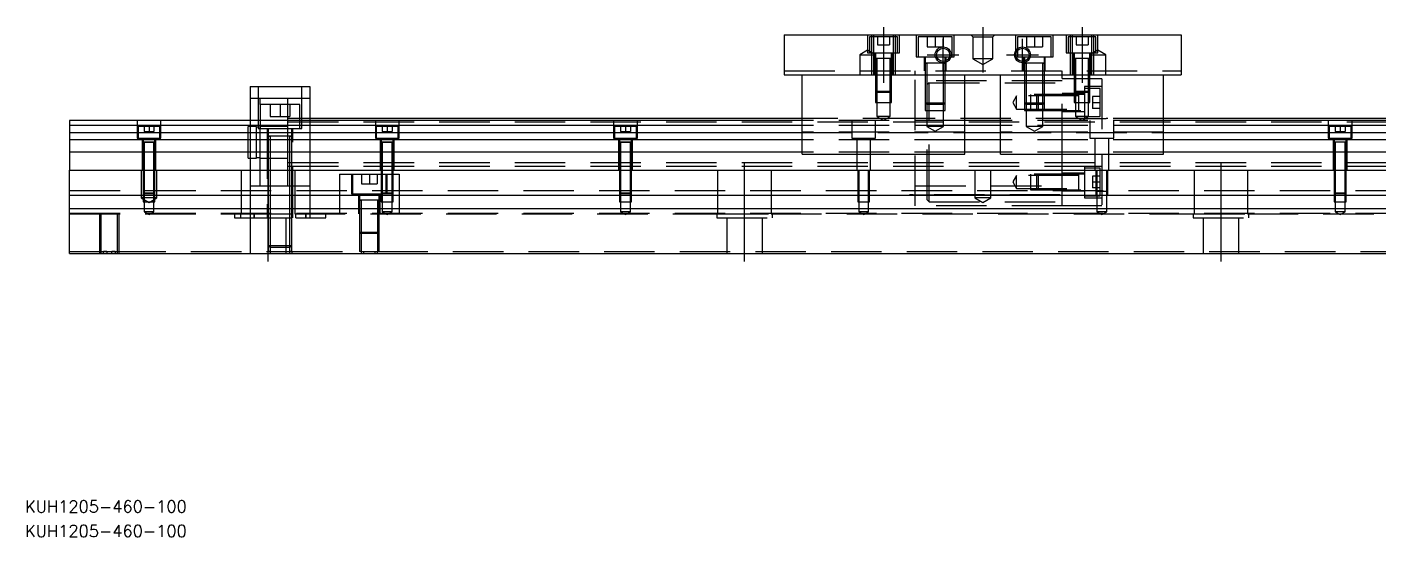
# Model space of a CAD drawing. Extents: x -11 to 667, y -289 to 77.
# Drawn here: x -10.7 to 329.8, y -288.9 to -160.6 of the extents above; entities that cross this region are included whole.
import ezdxf

# ---------------------------------------------------------------- set-up
doc = ezdxf.new("R2010")
doc.units = 0
doc.linetypes.add('CENTER', pattern=[50.8, 31.75, -6.35, 6.35, -6.35])
doc.linetypes.add('DASHED', pattern=[19.05, 12.7, -6.35])
doc.layers.get('0').update_dxf_attribs({"linetype": 'CONTINUOUS'})
doc.layers.add('CENTER', color=1, linetype='CENTER')
doc.styles.get("Standard").update_dxf_attribs({"font": 'txt.shx', "height": 3, "bigfont": 'bigfont.shx'})

# ---------------------------------------------------------------- blocks, each defined once
blk = doc.blocks.new('*U2')
at = {"color": 7, "linetype": 'CONTINUOUS'}
blk.add_text('KUH1205-460-100', height=3, dxfattribs=at).set_placement((-11.24, -288.94))
blk = doc.blocks.new('*U3')
at = {"color": 7, "linetype": 'CONTINUOUS'}
blk.add_text('KUH1205-460-100', height=3, dxfattribs=at).set_placement((-11.24, -282.78))

msp = doc.modelspace()

# ---------------------------------------------------------------- linework, layer by layer
at = {"color": 7, "linetype": 'CONTINUOUS'}
for p, q in [((180, -162.58), (280, -162.58)), ((180, -162.58), (180, -172.58)), ((280, -162.58), (280, -172.58)), ((180, -172.58), (280, -172.58)), ((184.5, -192.58), (184.5, -172.58)), ((225.5, -192.58), (225.5, -172.58)), ((234.5, -192.58), (234.5, -172.58)), ((275.5, -192.58), (275.5, -172.58)), ((45.5, -175.58), (45.5, -184.08)), ((45.5, -175.58), (60.5, -175.58)), ((60.5, -175.58), (60.5, -184.08)), ((184.5, -183.58), (60.5, -183.58)), ((410, -183.58), (275.5, -183.58)), ((0, -184.08), (0, -185.332272)), ((184.5, -184.08), (0, -184.08)), ((184.5, -185.332272), (0, -185.332272)), ((0, -185.332272), (0, -187.10668)), ((0, -187.10668), (184.5, -187.10668)), ((0, -187.10668), (0, -189.003076)), ((234.5, -184.08), (225.5, -184.08)), ((234.5, -185.332272), (225.5, -185.332272)), ((225.5, -187.10668), (234.5, -187.10668)), ((460, -184.08), (275.5, -184.08)), ((460, -185.332272), (275.5, -185.332272)), ((275.5, -187.10668), (460, -187.10668)), ((184.5, -189.003076), (0, -189.003076)), ((0, -189.003076), (0, -192.057372)), ((234.5, -189.003076), (225.5, -189.003076)), ((460, -189.003076), (275.5, -189.003076)), ((184.5, -192.057372), (0, -192.057372)), ((0, -192.057372), (0, -196.58)), ((184.5, -192.58), (225.5, -192.58)), ((234.5, -192.057372), (225.5, -192.057372)), ((234.5, -192.58), (275.5, -192.58)), ((460, -192.057372), (275.5, -192.057372)), ((0, -196.58), (460, -196.58)), ((0, -202.88), (0, -196.58)), ((0, -202.88), (460, -202.88)), ((0, -206.28), (0, -202.88)), ((0, -217.58), (0, -206.28)), ((0, -206.28), (460, -206.28)), ((0, -217.58), (460, -217.58))]:
    msp.add_line(p, q, dxfattribs=at)
at = {"color": 3, "linetype": 'DASHED'}
for p, q in [((201, -162.58), (201, -167.08)), ((208.5, -163.08), (201.5, -163.08)), ((201.5, -163.08), (201.5, -167.08)), ((202.000006, -162.58), (202.000006, -163.08)), ((202.000006, -163.08), (202.000006, -167.08)), ((202.5, -162.58), (202.5, -172.58)), ((203.5, -163.08), (203.5, -165.08)), ((205, -163.08), (205, -165.08)), ((206.5, -163.08), (206.5, -165.08)), ((207.5, -172.58), (207.5, -162.58)), ((207.999994, -163.08), (207.999994, -162.58)), ((207.999994, -167.08), (207.999994, -163.08)), ((208.5, -167.08), (208.5, -163.08)), ((209, -167.08), (209, -162.58)), ((213.25, -162.58), (213.25, -168.08)), ((222.25, -163.08), (213.75, -163.08)), ((213.75, -163.08), (213.75, -168.08)), ((216, -163.08), (216, -165.58)), ((218, -163.08), (218, -165.58)), ((220, -163.08), (220, -165.58)), ((222.25, -168.08), (222.25, -163.08)), ((222.75, -168.08), (222.75, -162.58)), ((227.5, -163.08), (227, -162.58)), ((227.5, -163.08), (227.5, -168.58)), ((227.5, -163.08), (232.5, -163.08)), ((232.5, -163.08), (233, -162.58)), ((232.5, -168.58), (232.5, -163.08)), ((238.25, -162.58), (238.25, -168.08)), ((247.25, -163.08), (238.75, -163.08)), ((238.75, -163.08), (238.75, -166.01875)), ((241, -163.08), (241, -165.58)), ((243, -163.08), (243, -165.58)), ((245, -163.08), (245, -165.58)), ((247.25, -168.08), (247.25, -163.08)), ((247.75, -168.08), (247.75, -162.58)), ((251, -162.58), (251, -167.08)), ((258.5, -163.08), (251.5, -163.08)), ((251.5, -163.08), (251.5, -167.08)), ((252.000006, -162.58), (252.000006, -163.08)), ((252.000006, -163.08), (252.000006, -167.08)), ((252.5, -162.58), (252.5, -172.58)), ((253.5, -163.08), (253.5, -165.08)), ((255, -163.08), (255, -165.08)), ((256.5, -163.08), (256.5, -165.08)), ((257.5, -172.58), (257.5, -162.58)), ((257.999994, -163.08), (257.999994, -162.58)), ((257.999994, -167.08), (257.999994, -163.08)), ((258.5, -167.08), (258.5, -163.08)), ((259, -167.08), (259, -162.58)), ((201, -166.4253), (199, -167.58)), ((203, -167.58), (201, -166.4253)), ((203.5, -165.08), (205, -165.08)), ((205, -165.08), (206.5, -165.08)), ((216, -165.58), (218, -165.58)), ((218, -165.58), (220, -165.58)), ((238.75, -166.01875), (238.75, -166.502968)), ((238.75, -166.502968), (238.75, -168.08)), ((241, -165.58), (243, -165.58)), ((243, -165.58), (245, -165.58)), ((253.5, -165.08), (255, -165.08)), ((255, -165.08), (256.5, -165.08)), ((259, -166.4253), (257, -167.58)), ((261, -167.58), (259, -166.4253)), ((199, -167.58), (203, -167.58)), ((199, -167.58), (199, -172.58)), ((201, -167.08), (209, -167.08)), ((202.000006, -167.08), (202.000006, -172.58)), ((202.75, -167.08), (202.75, -172.58)), ((207.000006, -168.48), (202.999994, -168.48)), ((207.000006, -168.48), (202.999994, -168.48)), ((203, -167.08), (203, -168.48)), ((203, -168.475), (203, -168.48)), ((203, -168.48), (203.216462, -168.48)), ((203.216708, -168.48), (203, -168.48)), ((203, -168.48), (203, -168.485)), ((203, -168.48), (203, -172.58)), ((206.783332, -168.48), (203.216708, -168.48)), ((203.35, -168.48), (203.35, -172.58)), ((206.65, -172.58), (206.65, -168.48)), ((207, -168.48), (206.783332, -168.48)), ((206.783538, -168.48), (207, -168.48)), ((207, -168.48), (207, -167.08)), ((207, -168.48), (207, -168.475)), ((207, -168.485), (207, -168.48)), ((207, -172.58), (207, -168.48)), ((207.25, -172.58), (207.25, -167.08)), ((207.999994, -172.58), (207.999994, -167.08)), ((213.25, -168.08), (222.75, -168.08)), ((215.25, -168.08), (215.25, -171.58)), ((220.500006, -169.68), (215.499994, -169.68)), ((220.500006, -169.68), (215.499994, -169.68)), ((220.500006, -169.68), (215.499994, -169.68)), ((215.5, -168.08), (215.5, -169.68)), ((215.5, -169.675), (215.5, -169.68)), ((215.5, -169.68), (215.757448, -169.68)), ((215.757468, -169.68), (215.5, -169.68)), ((215.5, -169.68), (215.5, -169.685)), ((215.5, -169.68), (215.5, -171.58)), ((220.013852, -169.68), (215.757468, -169.68)), ((215.9, -169.68), (215.9, -171.58)), ((220.242552, -169.68), (220.013852, -169.68)), ((220.1, -171.58), (220.1, -169.68)), ((220.5, -169.68), (220.242552, -169.68)), ((220.242602, -169.68), (220.5, -169.68)), ((220.5, -169.152418), (220.5, -168.08)), ((220.5, -169.516492), (220.5, -169.152418)), ((220.5, -169.68), (220.5, -169.516492)), ((220.5, -169.68), (220.5, -169.675)), ((220.5, -169.685), (220.5, -169.68)), ((220.5, -171.58), (220.5, -169.68)), ((220.75, -171.58), (220.75, -168.08)), ((227.5, -168.58), (230, -170.023376)), ((232.5, -168.58), (227.5, -168.58)), ((230, -170.023376), (232.5, -168.58)), ((238.25, -168.08), (247.75, -168.08)), ((240.25, -168.08), (240.25, -171.58)), ((245.500006, -169.68), (240.499994, -169.68)), ((245.500006, -169.68), (240.499994, -169.68)), ((240.5, -168.08), (240.5, -169.152418)), ((240.5, -169.152418), (240.5, -169.516492)), ((240.5, -169.516492), (240.5, -169.68)), ((240.5, -169.675), (240.5, -169.68)), ((240.5, -169.68), (240.757448, -169.68)), ((240.757468, -169.68), (240.5, -169.68)), ((240.5, -169.68), (240.5, -169.685)), ((240.5, -169.68), (240.5, -171.58)), ((245.242552, -169.68), (240.757468, -169.68)), ((240.9, -169.68), (240.9, -171.58)), ((245.1, -171.58), (245.1, -169.68)), ((245.5, -169.68), (245.242552, -169.68)), ((245.242602, -169.68), (245.5, -169.68)), ((245.5, -169.68), (245.5, -168.08)), ((245.5, -169.68), (245.5, -169.675)), ((245.5, -169.685), (245.5, -169.68)), ((245.5, -171.58), (245.5, -169.68)), ((245.75, -171.58), (245.75, -168.08)), ((251, -167.08), (259, -167.08)), ((252.000006, -167.08), (252.000006, -172.58)), ((252.75, -167.08), (252.75, -172.58)), ((257.000006, -168.48), (252.999994, -168.48)), ((257.000006, -168.48), (252.999994, -168.48)), ((257.000006, -168.48), (252.999994, -168.48)), ((253, -167.08), (253, -168.48)), ((253, -168.475), (253, -168.48)), ((253, -168.48), (253.216462, -168.48)), ((253.216708, -168.48), (253, -168.48)), ((253, -168.48), (253, -168.485)), ((253, -168.48), (253, -172.58)), ((256.783332, -168.48), (253.216708, -168.48)), ((253.35, -168.48), (253.35, -172.58)), ((256.65, -172.58), (256.65, -168.48)), ((257, -168.48), (256.783332, -168.48)), ((256.783538, -168.48), (257, -168.48)), ((257, -168.48), (257, -167.08)), ((257, -167.58), (261, -167.58)), ((257, -168.48), (257, -168.475)), ((257, -168.485), (257, -168.48)), ((257, -172.58), (257, -168.48)), ((257.25, -172.58), (257.25, -167.08)), ((257.999994, -172.58), (257.999994, -167.08)), ((261, -172.58), (261, -167.58)), ((180, -171.58), (280, -171.58)), ((203, -172.58), (203, -176.73)), ((203.000006, -172.58), (203.000002, -176.73)), ((203.35, -172.58), (203.35, -177.08)), ((206.65, -177.08), (206.65, -172.58)), ((206.999998, -176.73), (206.999994, -172.58)), ((207, -176.73), (207, -172.58)), ((213, -172.58), (213, -171.58)), ((213, -205.58), (213, -172.58)), ((215.5, -171.58), (215.5, -172.58)), ((215.5, -172.58), (215.5, -179.68)), ((215.500006, -172.58), (215.500002, -179.68)), ((215.500006, -171.58), (215.500006, -172.58)), ((215.9, -171.58), (215.9, -172.58)), ((215.9, -172.58), (215.9, -180.08)), ((220.1, -172.58), (220.1, -171.58)), ((220.1, -180.08), (220.1, -172.58)), ((220.499994, -172.58), (220.499994, -171.58)), ((220.499998, -179.68), (220.499994, -172.58)), ((220.5, -172.58), (220.5, -171.58)), ((220.5, -179.68), (220.5, -172.58)), ((240.5, -171.58), (240.5, -172.58)), ((240.5, -172.58), (240.5, -179.68)), ((240.500006, -172.58), (240.500002, -179.68)), ((240.500006, -171.58), (240.500006, -172.58)), ((240.9, -171.58), (240.9, -172.58)), ((240.9, -172.58), (240.9, -180.08)), ((245.1, -172.58), (245.1, -171.58)), ((245.1, -180.08), (245.1, -172.58)), ((245.499994, -172.58), (245.499994, -171.58)), ((245.499998, -179.68), (245.499994, -172.58)), ((245.5, -172.58), (245.5, -171.58)), ((245.5, -179.68), (245.5, -172.58)), ((250, -172.58), (250, -171.58)), ((250, -192.58), (250, -172.58)), ((260, -173.58), (250, -173.58)), ((253, -172.58), (253, -176.73)), ((253.000006, -172.58), (253.000002, -176.73)), ((253.35, -172.58), (253.35, -177.08)), ((256.65, -177.08), (256.65, -172.58)), ((256.999998, -176.73), (256.999994, -172.58)), ((257, -176.73), (257, -172.58)), ((260, -173.58), (260, -205.58)), ((47.5, -175.58), (47.5, -186.08)), ((58.5, -186.08), (58.5, -175.58)), ((203, -176.73), (207, -176.73)), ((203, -176.73), (203.35, -177.08)), ((203.000002, -176.73), (203.000006, -179.58)), ((206.65, -177.08), (207, -176.73)), ((206.999994, -179.58), (206.999998, -176.73)), ((250, -174.08), (213, -174.08)), ((216.5, -174.58), (216, -175.08)), ((216, -204.08), (216, -175.08)), ((216.5, -202.88), (216.5, -174.58)), ((216.5, -174.58), (250, -174.58)), ((253, -176.73), (257, -176.73)), ((253, -176.73), (253.35, -177.08)), ((253.000002, -176.73), (253.000006, -179.58)), ((255.6, -175.58), (255.6, -183.58)), ((260, -175.58), (255.6, -175.58)), ((255.6, -176.08), (255.6, -177.08)), ((256.65, -176.08), (255.6, -176.08)), ((257, -176.08), (256.65, -176.08)), ((256.65, -177.08), (257, -176.73)), ((256.999994, -179.58), (256.999998, -176.73)), ((259.6, -176.08), (257, -176.08)), ((259.6, -183.08), (259.6, -176.08)), ((48, -178.58), (45.5, -178.58)), ((48, -180.08), (48, -178.58)), ((55, -178.58), (48, -178.58)), ((58, -180.08), (48, -180.08)), ((48, -180.08), (48, -184.08)), ((50.5, -180.08), (50.5, -183.08)), ((53, -180.08), (53, -183.08)), ((55, -180.08), (55, -178.58)), ((60.5, -178.58), (55, -178.58)), ((55, -184.08), (55, -180.08)), ((55.5, -180.08), (55.5, -183.08)), ((58, -184.08), (58, -180.08)), ((203.000006, -179.58), (206.999994, -179.58)), ((206.65, -177.08), (203.35, -177.08)), ((203.35, -177.08), (203.35, -179.58)), ((203.35, -179.58), (203.35, -183.08)), ((206.65, -179.58), (206.65, -177.08)), ((206.65, -183.08), (206.65, -179.58)), ((215.5, -179.68), (220.5, -179.68)), ((215.5, -179.68), (215.9, -180.08)), ((215.500002, -179.68), (215.500006, -181.58)), ((220.1, -180.08), (215.9, -180.08)), ((215.9, -180.08), (215.9, -181.58)), ((220.1, -180.08), (220.5, -179.68)), ((220.1, -181.58), (220.1, -180.08)), ((220.499994, -181.58), (220.499998, -179.68)), ((238.5, -177.93), (237.547372, -179.58)), ((237.547372, -179.58), (238.5, -181.23)), ((238.5, -181.23), (238.5, -177.93)), ((254.2, -177.93), (238.5, -177.93)), ((240.5, -179.68), (245.5, -179.68)), ((240.5, -179.68), (240.9, -180.08)), ((240.500002, -179.68), (240.500006, -181.58)), ((245.1, -180.08), (240.9, -180.08)), ((240.9, -180.08), (240.9, -181.58)), ((242, -177.58), (242, -181.579994)), ((255.6, -177.58), (242, -177.58)), ((243.95, -177.58), (243.6, -177.93)), ((243.6, -181.23), (243.6, -177.93)), ((243.95, -177.58), (243.95, -181.58)), ((245.1, -180.08), (245.5, -179.68)), ((245.1, -181.58), (245.1, -180.08)), ((245.499994, -181.58), (245.499998, -179.68)), ((255.6, -177.33), (250, -177.33)), ((253.000006, -179.58), (256.999994, -179.58)), ((256.65, -177.08), (253.35, -177.08)), ((253.35, -177.08), (253.35, -179.58)), ((253.35, -179.58), (253.35, -183.08)), ((254.2, -177.58), (254.195, -177.58)), ((254.2, -181.580006), (254.2, -177.579994)), ((254.2, -179.58), (254.2, -177.579994)), ((254.2, -181.580006), (254.2, -177.579994)), ((254.2, -177.796708), (254.2, -177.58)), ((254.205, -177.58), (254.2, -177.58)), ((254.2, -177.929736), (254.2, -177.796708)), ((254.2, -179.439948), (254.2, -177.929736)), ((254.2, -181.363332), (254.2, -179.72004)), ((256.65, -179.58), (256.65, -177.08)), ((256.65, -183.08), (256.65, -179.58)), ((257.6, -178.08), (257.6, -181.08)), ((259.6, -178.08), (257.6, -178.08)), ((257.6, -179.58), (259.6, -179.58)), ((50.5, -183.08), (53, -183.08)), ((53, -183.08), (55.5, -183.08)), ((58, -183.58), (55, -183.58)), ((60.5, -183.58), (58, -183.58)), ((212.5, -183.58), (184.5, -183.58)), ((206.65, -183.08), (203.35, -183.08)), ((203.35, -183.08), (205, -184.032628)), ((205, -184.032628), (206.65, -183.08)), ((256.1, -183.58), (212.5, -183.58)), ((215.500006, -181.58), (220.499994, -181.58)), ((215.9, -181.58), (215.9, -185.58)), ((220.1, -185.58), (220.1, -181.58)), ((238.5, -181.23), (254.2, -181.23)), ((240.500006, -181.58), (245.499994, -181.58)), ((240.9, -181.58), (240.9, -185.58)), ((242, -181.579994), (255.6, -181.579994)), ((243.6, -181.23), (243.95, -181.58)), ((245.1, -185.58), (245.1, -181.58)), ((250, -181.83), (255.6, -181.83)), ((256.65, -183.08), (253.35, -183.08)), ((253.35, -183.08), (255, -184.032628)), ((255, -184.032628), (256.65, -183.08)), ((255.6, -183.08), (259.6, -183.08)), ((255.6, -183.58), (260, -183.58)), ((256.1, -183.58), (261.1, -183.58)), ((259.6, -181.08), (257.6, -181.08)), ((261.5, -183.58), (261.1, -183.58)), ((275.5, -183.58), (261.5, -183.58)), ((17, -184.08), (17, -188.58)), ((22.75, -185.58), (17.25, -185.58)), ((17.25, -185.58), (17.25, -188.58)), ((18.75, -185.58), (18.75, -186.88)), ((18.75, -186.88), (20, -186.88)), ((20, -185.58), (20, -186.88)), ((20, -186.88), (21.25, -186.88)), ((21.25, -185.58), (21.25, -186.88)), ((22.75, -188.58), (22.75, -185.58)), ((23, -188.58), (23, -184.08)), ((45, -193.58), (45, -185.58)), ((45.5, -185.58), (45, -185.58)), ((45.5, -184.08), (45.5, -196.58)), ((47.1, -185.58), (45.5, -185.58)), ((47.1, -193.58), (47.1, -185.58)), ((48, -185.78), (47.1, -185.78)), ((47.5, -186.08), (58.5, -186.08)), ((48, -184.08), (48, -186.08)), ((55, -185.58), (48, -185.58)), ((48, -189.58), (48, -186.08)), ((49.75, -186.08), (49.75, -208.58)), ((50, -186.08), (50, -188.08)), ((55, -186.08), (55, -184.08)), ((55, -184.455), (410, -184.455)), ((55, -188.079526), (55, -186.08)), ((56, -188.08), (56, -186.08)), ((56.25, -208.58), (56.25, -186.08)), ((58, -186.08), (58, -184.08)), ((60.5, -184.08), (60.5, -196.58)), ((77, -184.08), (77, -188.58)), ((82.75, -185.58), (77.25, -185.58)), ((77.25, -185.58), (77.25, -188.58)), ((78.75, -185.58), (78.75, -186.88)), ((78.75, -186.88), (80, -186.88)), ((80, -185.58), (80, -186.88)), ((80, -186.88), (81.25, -186.88)), ((81.25, -185.58), (81.25, -186.88)), ((82.75, -188.58), (82.75, -185.58)), ((83, -188.58), (83, -184.08)), ((137, -184.08), (137, -188.58)), ((142.75, -185.58), (137.25, -185.58)), ((137.25, -185.58), (137.25, -188.58)), ((138.75, -185.58), (138.75, -186.88)), ((138.75, -186.88), (140, -186.88)), ((140, -185.58), (140, -186.88)), ((140, -186.88), (141.25, -186.88)), ((141.25, -185.58), (141.25, -186.88)), ((142.75, -188.58), (142.75, -185.58)), ((143, -188.58), (143, -184.08)), ((225.5, -184.08), (184.5, -184.08)), ((225.5, -185.332272), (184.5, -185.332272)), ((225.5, -185.377056), (184.5, -185.377056)), ((225.5, -187.08), (184.5, -187.08)), ((184.5, -187.10668), (225.5, -187.10668)), ((197, -184.08), (197, -188.58)), ((203, -188.58), (203, -184.08)), ((220.1, -185.58), (215.9, -185.58)), ((215.9, -185.58), (218, -186.792436)), ((218, -186.792436), (220.1, -185.58)), ((275.5, -184.08), (234.5, -184.08)), ((275.5, -185.332272), (234.5, -185.332272)), ((275.5, -185.377056), (234.5, -185.377056)), ((275.5, -187.08), (234.5, -187.08)), ((234.5, -187.10668), (275.5, -187.10668)), ((245.1, -185.58), (240.9, -185.58)), ((240.9, -185.58), (243, -186.792436)), ((243, -186.792436), (245.1, -185.58)), ((257, -184.08), (257, -188.58)), ((263, -188.58), (263, -184.08)), ((317, -184.08), (317, -188.58)), ((322.75, -185.58), (317.25, -185.58)), ((317.25, -185.58), (317.25, -188.58)), ((318.75, -185.58), (318.75, -186.88)), ((318.75, -186.88), (320, -186.88)), ((320, -185.58), (320, -186.88)), ((320, -186.88), (321.25, -186.88)), ((321.25, -185.58), (321.25, -186.88)), ((322.75, -188.58), (322.75, -185.58)), ((323, -188.58), (323, -184.08)), ((17, -188.58), (23, -188.58)), ((18.25, -188.58), (18.25, -196.58)), ((21.500006, -189.58), (18.499994, -189.58)), ((19.998804, -189.58), (18.499994, -189.58)), ((18.5, -188.58), (18.5, -189.58)), ((18.5, -189.575), (18.5, -189.58)), ((18.5, -189.58), (18.62467, -189.58)), ((18.624678, -189.58), (18.5, -189.58)), ((18.5, -189.58), (18.5, -189.585)), ((18.5, -189.58), (18.5, -196.58)), ((18.62467, -189.58), (21.375392, -189.58)), ((19.998804, -189.58), (18.624678, -189.58)), ((18.75, -189.58), (18.75, -196.58)), ((21.500006, -189.58), (19.998804, -189.58)), ((21.37533, -189.58), (19.998804, -189.58)), ((21.25, -196.58), (21.25, -189.58)), ((21.5, -189.58), (21.37533, -189.58)), ((21.375392, -189.58), (21.5, -189.58)), ((21.5, -189.58), (21.5, -188.58)), ((21.5, -189.58), (21.5, -189.575)), ((21.5, -189.585), (21.5, -189.58)), ((21.5, -196.58), (21.5, -189.58)), ((21.75, -196.58), (21.75, -188.58)), ((48, -196.58), (48, -189.58)), ((56.000006, -188.08), (49.999994, -188.08)), ((56.000006, -188.08), (49.999994, -188.08)), ((50, -188.075), (50, -188.08)), ((50, -188.08), (50.34965, -188.08)), ((50.349602, -188.08), (50, -188.08)), ((50, -188.08), (50, -188.085)), ((50, -188.08), (50, -196.58)), ((55.65035, -188.08), (50.349602, -188.08)), ((50.5, -188.08), (50.5, -196.58)), ((55, -189.58), (55, -188.079526)), ((55, -196.58), (55, -189.58)), ((55.5, -196.58), (55.5, -188.08)), ((55.650204, -188.08), (56, -188.08)), ((56, -188.08), (55.65035, -188.08)), ((56, -188.08), (56, -188.075)), ((56, -188.085), (56, -188.08)), ((56, -196.58), (56, -188.08)), ((77, -188.58), (83, -188.58)), ((78.25, -188.58), (78.25, -196.58)), ((81.500006, -189.58), (78.499994, -189.58)), ((79.998804, -189.58), (78.499994, -189.58)), ((78.5, -188.58), (78.5, -189.58)), ((78.5, -189.575), (78.5, -189.58)), ((78.5, -189.58), (78.62467, -189.58)), ((78.624678, -189.58), (78.5, -189.58)), ((78.5, -189.58), (78.5, -189.585)), ((78.5, -189.58), (78.5, -196.58)), ((78.62467, -189.58), (81.375392, -189.58)), ((79.998804, -189.58), (78.624678, -189.58)), ((78.75, -189.58), (78.75, -196.58)), ((81.500006, -189.58), (79.998804, -189.58)), ((81.37533, -189.58), (79.998804, -189.58)), ((81.25, -196.58), (81.25, -189.58)), ((81.5, -189.58), (81.37533, -189.58)), ((81.375392, -189.58), (81.5, -189.58)), ((81.5, -189.58), (81.5, -188.58)), ((81.5, -189.58), (81.5, -189.575)), ((81.5, -189.585), (81.5, -189.58)), ((81.5, -196.58), (81.5, -189.58)), ((81.75, -196.58), (81.75, -188.58)), ((137, -188.58), (143, -188.58)), ((138.25, -188.58), (138.25, -196.58)), ((141.500006, -189.58), (138.499994, -189.58)), ((139.998804, -189.58), (138.499994, -189.58)), ((141.500006, -189.58), (138.499994, -189.58)), ((138.5, -188.58), (138.5, -189.58)), ((138.5, -189.575), (138.5, -189.58)), ((138.5, -189.58), (138.62467, -189.58)), ((138.624678, -189.58), (138.5, -189.58)), ((138.5, -189.58), (138.5, -196.58)), ((138.5, -189.58), (138.5, -189.585)), ((138.62467, -189.58), (141.375392, -189.58)), ((139.998804, -189.58), (138.624678, -189.58)), ((138.75, -189.58), (138.75, -196.58)), ((141.500006, -189.58), (139.998804, -189.58)), ((141.37533, -189.58), (139.998804, -189.58)), ((141.25, -196.58), (141.25, -189.58)), ((141.5, -189.58), (141.37533, -189.58)), ((141.375392, -189.58), (141.5, -189.58)), ((141.5, -189.58), (141.5, -188.58)), ((141.5, -189.58), (141.5, -189.575)), ((141.5, -196.58), (141.5, -189.58)), ((141.5, -189.585), (141.5, -189.58)), ((141.75, -196.58), (141.75, -188.58)), ((225.5, -189.003076), (184.5, -189.003076)), ((197, -188.58), (203, -188.58)), ((198.25, -188.58), (198.25, -196.58)), ((201.75, -196.58), (201.75, -188.58)), ((275.5, -189.003076), (234.5, -189.003076)), ((257, -188.58), (263, -188.58)), ((258.25, -188.58), (258.25, -196.58)), ((261.75, -196.58), (261.75, -188.58)), ((317, -188.58), (323, -188.58)), ((318.25, -188.58), (318.25, -196.58)), ((319.998804, -189.58), (318.499994, -189.58)), ((318.5, -188.58), (318.5, -189.58)), ((318.5, -189.575), (318.5, -189.58)), ((318.624678, -189.58), (318.5, -189.58)), ((318.5, -189.58), (318.5, -196.58)), ((318.5, -189.58), (318.5, -189.585)), ((319.998804, -189.58), (318.624678, -189.58)), ((318.75, -189.58), (318.75, -196.58)), ((321.500006, -189.58), (319.998804, -189.58)), ((321.37533, -189.58), (319.998804, -189.58)), ((321.25, -196.58), (321.25, -189.58)), ((321.5, -189.58), (321.37533, -189.58)), ((321.5, -189.58), (321.5, -188.58)), ((321.5, -189.58), (321.5, -189.575)), ((321.5, -196.58), (321.5, -189.58)), ((321.5, -189.585), (321.5, -189.58)), ((321.75, -196.58), (321.75, -188.58)), ((45, -193.58), (45.5, -193.58)), ((45.5, -193.58), (47.1, -193.58)), ((47.1, -193.38), (48, -193.38)), ((48, -193.58), (50, -193.58)), ((50, -193.58), (50.5, -193.58)), ((50.5, -193.58), (55, -193.58)), ((225.5, -192.057372), (184.5, -192.057372)), ((225.5, -192.08), (184.5, -192.08)), ((275.5, -192.057372), (234.5, -192.057372)), ((275.5, -192.08), (234.5, -192.08)), ((250, -196.58), (250, -192.58)), ((18, -196.58), (18, -203.58)), ((18.5, -196.58), (18.5, -202.33)), ((18.500006, -196.58), (18.500002, -202.33)), ((18.75, -196.58), (18.75, -202.58)), ((21.25, -202.58), (21.25, -196.58)), ((21.499998, -202.33), (21.499994, -196.58)), ((21.5, -202.33), (21.5, -196.58)), ((22, -203.58), (22, -196.58)), ((43.291796, -207.58), (43.291796, -196.58)), ((45.5, -196.58), (45.5, -202.88)), ((48, -200.58), (48, -196.58)), ((50, -196.58), (50, -202.88)), ((50.5, -196.58), (50.5, -202.88)), ((55, -194.705), (410, -194.705)), ((55, -195.58), (410, -195.58)), ((55, -200.58), (55, -196.58)), ((55.5, -202.88), (55.5, -196.58)), ((56, -202.88), (56, -196.58)), ((56.708204, -196.58), (56.708204, -207.58)), ((60.5, -196.58), (60.5, -202.88)), ((78.5, -196.58), (78.5, -202.33)), ((78.500006, -196.58), (78.500002, -202.33)), ((78.75, -196.58), (78.75, -202.58)), ((81.25, -202.58), (81.25, -196.58)), ((81.499998, -202.33), (81.499994, -196.58)), ((81.5, -202.33), (81.5, -196.58)), ((138.5, -196.58), (138.5, -202.33)), ((138.500006, -196.58), (138.500002, -202.33)), ((138.75, -196.58), (138.75, -202.58)), ((141.25, -202.58), (141.25, -196.58)), ((141.499998, -202.33), (141.499994, -196.58)), ((141.5, -202.33), (141.5, -196.58)), ((163.291796, -207.58), (163.291796, -196.58)), ((176.708204, -196.58), (176.708204, -207.58)), ((198.500006, -196.58), (198.500006, -202.88)), ((198.75, -196.58), (198.75, -204.58)), ((201.25, -204.58), (201.25, -196.58)), ((201.499994, -202.88), (201.499994, -196.58)), ((228, -196.58), (228, -203.58)), ((232, -203.58), (232, -196.58)), ((250, -205.58), (250, -196.58)), ((255.6, -197.33), (250, -197.33)), ((255.6, -195.58), (255.6, -203.58)), ((255.6, -195.58), (260, -195.58)), ((259.6, -196.08), (255.6, -196.08)), ((258.500006, -196.58), (258.500006, -202.88)), ((258.75, -196.58), (258.75, -204.58)), ((259.6, -202.88), (259.6, -196.08)), ((261.25, -204.58), (261.25, -196.58)), ((261.499994, -202.88), (261.499994, -196.58)), ((283.291796, -207.58), (283.291796, -196.58)), ((296.708204, -196.58), (296.708204, -207.58)), ((318.5, -196.58), (318.5, -202.33)), ((318.500006, -196.58), (318.500002, -202.33)), ((318.75, -196.58), (318.75, -202.58)), ((321.25, -202.58), (321.25, -196.58)), ((321.499998, -202.33), (321.499994, -196.58)), ((321.5, -202.33), (321.5, -196.58)), ((45.5, -200.58), (48, -200.58)), ((48, -200.58), (50, -200.58)), ((50, -200.58), (50.5, -200.58)), ((50.5, -200.58), (55, -200.58)), ((55, -200.58), (60.5, -200.58)), ((68, -197.58), (68, -202.88)), ((68, -197.58), (78.5, -197.58)), ((71, -197.58), (71, -202.58)), ((71.25, -197.58), (71.25, -202.58)), ((73.5, -197.58), (73.5, -200.08)), ((73.5, -200.08), (75.5, -200.08)), ((75.5, -197.58), (75.5, -200.08)), ((75.5, -200.08), (77.5, -200.08)), ((77.5, -197.58), (77.5, -200.08)), ((78.5, -197.58), (78.75, -197.58)), ((78.75, -197.58), (81.25, -197.58)), ((79.75, -202.58), (79.75, -197.58)), ((80, -202.58), (80, -197.58)), ((81.25, -197.58), (81.5, -197.58)), ((81.5, -197.58), (83, -197.58)), ((83, -197.58), (83, -202.88)), ((213, -200.58), (250, -200.58)), ((238.5, -197.93), (237.547372, -199.58)), ((237.547372, -199.58), (238.5, -201.23)), ((238.5, -201.23), (238.5, -197.93)), ((254.2, -197.93), (238.5, -197.93)), ((242, -197.58), (242, -201.579994)), ((255.6, -197.58), (242, -197.58)), ((243.95, -197.58), (243.6, -197.93)), ((243.6, -201.23), (243.6, -197.93)), ((243.95, -197.58), (243.95, -201.58)), ((254.2, -197.58), (254.195, -197.58)), ((254.2, -201.580006), (254.2, -197.579994)), ((254.2, -199.58), (254.2, -197.579994)), ((254.2, -201.580006), (254.2, -197.579994)), ((254.2, -197.796708), (254.2, -197.58)), ((254.205, -197.58), (254.2, -197.58)), ((254.2, -197.929736), (254.2, -197.796708)), ((254.2, -199.439948), (254.2, -197.929736)), ((254.2, -201.363332), (254.2, -199.72004)), ((257.6, -198.08), (257.6, -201.08)), ((259.6, -198.08), (257.6, -198.08)), ((257.6, -199.58), (259.6, -199.58)), ((0, -201.73), (460, -201.73)), ((22, -203.58), (18, -203.58)), ((18, -203.58), (20, -204.7347)), ((18.5, -202.33), (21.5, -202.33)), ((18.5, -202.33), (18.75, -202.58)), ((18.500002, -202.33), (18.500006, -202.88)), ((18.500006, -202.88), (18.500006, -204.58)), ((21.25, -202.58), (18.75, -202.58)), ((18.75, -202.58), (18.75, -204.58)), ((20, -204.7347), (22, -203.58)), ((21.25, -202.58), (21.5, -202.33)), ((21.25, -204.58), (21.25, -202.58)), ((21.499994, -202.88), (21.499998, -202.33)), ((21.499994, -204.58), (21.499994, -202.88)), ((45.5, -202.88), (45.5, -206.28)), ((50, -202.88), (50, -206.28)), ((50.5, -202.88), (50.5, -206.28)), ((55.5, -206.28), (55.5, -202.88)), ((56, -206.28), (56, -202.88)), ((60.5, -202.88), (60.5, -206.28)), ((68, -202.88), (68, -206.28)), ((71, -202.58), (78.75, -202.58)), ((72.75, -202.58), (72.75, -207.58)), ((78.000006, -204.18), (72.999994, -204.18)), ((78.000006, -204.18), (72.999994, -204.18)), ((73, -202.58), (73, -202.88)), ((73, -202.88), (73, -204.18)), ((73, -204.175), (73, -204.18)), ((73, -204.18), (73.257448, -204.18)), ((73.257468, -204.18), (73, -204.18)), ((73, -204.18), (73, -206.28)), ((73, -204.18), (73, -204.185)), ((77.742552, -204.18), (73.257468, -204.18)), ((73.4, -204.18), (73.4, -206.28)), ((77.6, -206.28), (77.6, -204.18)), ((78, -204.18), (77.742552, -204.18)), ((77.742602, -204.18), (78, -204.18)), ((78, -202.88), (78, -202.58)), ((78, -204.18), (78, -202.88)), ((78, -204.18), (78, -204.175)), ((78, -206.28), (78, -204.18)), ((78, -204.185), (78, -204.18)), ((78.25, -207.58), (78.25, -202.58)), ((78.5, -202.33), (81.5, -202.33)), ((78.5, -202.33), (78.75, -202.58)), ((78.500002, -202.33), (78.500006, -202.88)), ((78.500006, -202.88), (78.500006, -204.58)), ((81.25, -202.58), (78.75, -202.58)), ((78.75, -202.58), (78.75, -204.58)), ((81.25, -202.58), (81.5, -202.33)), ((81.25, -204.58), (81.25, -202.58)), ((81.499994, -202.88), (81.499998, -202.33)), ((81.499994, -204.58), (81.499994, -202.88)), ((83, -202.88), (83, -206.28)), ((138.5, -202.33), (141.5, -202.33)), ((138.5, -202.33), (138.75, -202.58)), ((138.500002, -202.33), (138.500006, -202.88)), ((138.500006, -202.88), (138.500006, -204.58)), ((141.25, -202.58), (138.75, -202.58)), ((138.75, -202.58), (138.75, -204.58)), ((141.25, -202.58), (141.5, -202.33)), ((141.25, -204.58), (141.25, -202.58)), ((141.499994, -202.88), (141.499998, -202.33)), ((141.499994, -204.58), (141.499994, -202.88)), ((198.500006, -202.88), (198.500006, -204.58)), ((201.499994, -204.58), (201.499994, -202.88)), ((211.5, -202.855918), (249.5, -202.855918)), ((212.5, -202.855918), (211.5, -202.855918)), ((249.5, -202.855918), (212.5, -202.855918)), ((216, -204.08), (216.5, -204.58)), ((216.5, -204.58), (216.5, -202.88)), ((232, -203.58), (228, -203.58)), ((228, -203.58), (230, -204.7347)), ((230, -204.7347), (232, -203.58)), ((238.5, -201.23), (254.2, -201.23)), ((242, -201.579994), (255.6, -201.579994)), ((243.6, -201.23), (243.95, -201.58)), ((250, -201.83), (255.6, -201.83)), ((255.6, -202.88), (255.6, -203.08)), ((255.6, -203.08), (258.500006, -203.08)), ((255.6, -203.58), (260, -203.58)), ((259.6, -201.08), (257.6, -201.08)), ((261.5, -201.949316), (258.500006, -201.949316)), ((258.500006, -203.08), (259.6, -203.08)), ((259.6, -203.08), (259.6, -202.88)), ((318.5, -202.33), (321.5, -202.33)), ((318.5, -202.33), (318.75, -202.58)), ((318.500002, -202.33), (318.500006, -202.88)), ((318.500006, -202.88), (318.500006, -204.58)), ((321.25, -202.58), (318.75, -202.58)), ((318.75, -202.58), (318.75, -204.58)), ((321.25, -202.58), (321.5, -202.33)), ((321.25, -204.58), (321.25, -202.58)), ((321.499994, -202.88), (321.499998, -202.33)), ((321.499994, -204.58), (321.499994, -202.88)), ((0, -207.43), (460, -207.43)), ((0, -207.58), (43.291796, -207.58)), ((7.500006, -207.58), (7.500006, -217.58)), ((7.9, -207.58), (7.9, -217.58)), ((12.1, -217.58), (12.1, -207.58)), ((12.499994, -217.58), (12.499994, -207.58)), ((18.500006, -204.58), (21.499994, -204.58)), ((18.75, -204.58), (18.75, -207.08)), ((21.25, -207.08), (18.75, -207.08)), ((18.75, -207.08), (20, -207.801688)), ((20, -207.801688), (21.25, -207.08)), ((21.25, -207.08), (21.25, -204.58)), ((41.5, -207.58), (41.5, -208.58)), ((43, -207.58), (43, -208.58)), ((43.291796, -207.58), (56.708204, -207.58)), ((45.5, -206.28), (45.5, -207.58)), ((45.5, -207.58), (45.5, -208.58)), ((46.5, -208.58), (46.5, -207.58)), ((46.5, -207.58), (46.5, -208.58)), ((50, -206.28), (50, -207.58)), ((50, -207.58), (50, -208.58)), ((50.5, -206.28), (50.5, -207.58)), ((50.5, -207.58), (50.5, -208.58)), ((55.5, -207.58), (55.5, -206.28)), ((55.5, -208.58), (55.5, -207.58)), ((56, -207.58), (56, -206.28)), ((56, -208.58), (56, -207.58)), ((56.708204, -207.58), (163.291796, -207.58)), ((57, -208.58), (57, -207.58)), ((59.5, -207.58), (59.5, -208.58)), ((59.5, -208.58), (59.5, -207.58)), ((60.5, -206.28), (60.5, -208.58)), ((64.5, -208.58), (64.5, -207.58)), ((68, -206.28), (68, -207.58)), ((73, -206.28), (73, -207.58)), ((73, -207.58), (73, -212.18)), ((73.000006, -207.58), (73.000002, -212.18)), ((73.4, -206.28), (73.4, -207.58)), ((73.4, -207.58), (73.4, -212.58)), ((77.6, -207.58), (77.6, -206.28)), ((77.6, -212.58), (77.6, -207.58)), ((77.999998, -212.18), (77.999994, -207.58)), ((78, -207.58), (78, -206.28)), ((78, -212.18), (78, -207.58)), ((78.500006, -204.58), (81.499994, -204.58)), ((78.75, -204.58), (78.75, -207.08)), ((81.25, -207.08), (78.75, -207.08)), ((78.75, -207.08), (80, -207.801688)), ((80, -207.801688), (81.25, -207.08)), ((81.25, -207.08), (81.25, -204.58)), ((83, -206.28), (83, -207.58)), ((138.500006, -204.58), (141.499994, -204.58)), ((138.75, -204.58), (138.75, -207.08)), ((141.25, -207.08), (138.75, -207.08)), ((138.75, -207.08), (140, -207.801688)), ((140, -207.801688), (141.25, -207.08)), ((141.25, -207.08), (141.25, -204.58)), ((163, -207.58), (163, -208.58)), ((163.291796, -207.58), (176.708204, -207.58)), ((176.708204, -207.58), (283.291796, -207.58)), ((177, -208.58), (177, -207.58)), ((198.500006, -204.58), (201.499994, -204.58)), ((198.75, -204.58), (198.75, -207.08)), ((201.25, -207.08), (198.75, -207.08)), ((198.75, -207.08), (200, -207.801688)), ((200, -207.801688), (201.25, -207.08)), ((201.25, -207.08), (201.25, -204.58)), ((250, -205.58), (213, -205.58)), ((216.5, -204.58), (250, -204.58)), ((260, -205.58), (250, -205.58)), ((258.75, -204.58), (258.75, -207.08)), ((261.25, -207.08), (258.75, -207.08)), ((258.75, -207.08), (260, -207.801688)), ((260, -207.801688), (261.25, -207.08)), ((261.25, -207.08), (261.25, -204.58)), ((283, -207.58), (283, -208.58)), ((283.291796, -207.58), (296.708204, -207.58)), ((296.708204, -207.58), (403.291796, -207.58)), ((297, -208.58), (297, -207.58)), ((318.500006, -204.58), (321.499994, -204.58)), ((318.75, -204.58), (318.75, -207.08)), ((321.25, -207.08), (318.75, -207.08)), ((318.75, -207.08), (320, -207.801688)), ((320, -207.801688), (321.25, -207.08)), ((321.25, -207.08), (321.25, -204.58)), ((41.5, -208.58), (43, -208.58)), ((43, -208.58), (57, -208.58)), ((45.5, -208.58), (45.5, -217.58)), ((50, -208.58), (50, -215.58)), ((50.000006, -208.58), (50.000006, -215.580006)), ((50.5, -208.58), (55.5, -208.58)), ((50.5, -208.58), (50.5, -216.08)), ((54.5, -217.58), (54.5, -208.58)), ((55.5, -216.08), (55.5, -208.58)), ((55.999994, -215.580006), (55.999994, -208.58)), ((56, -215.58), (56, -208.58)), ((57, -208.58), (59.5, -208.58)), ((59.5, -208.58), (64.5, -208.58)), ((163, -208.58), (177, -208.58)), ((165.5, -208.58), (165.5, -217.58)), ((174.5, -217.58), (174.5, -208.58)), ((283, -208.58), (297, -208.58)), ((285.5, -208.58), (285.5, -217.58)), ((294.5, -217.58), (294.5, -208.58)), ((73, -212.18), (78, -212.18)), ((73, -212.18), (73.4, -212.58)), ((73.000002, -212.18), (73.000006, -217.08)), ((77.6, -212.58), (73.4, -212.58)), ((73.4, -212.58), (73.4, -217.08)), ((77.6, -212.58), (78, -212.18)), ((77.6, -217.08), (77.6, -212.58)), ((77.999994, -217.08), (77.999998, -212.18)), ((0, -217.08), (8.500008, -217.08)), ((8.500008, -217.58), (8.500008, -217.08)), ((9.359688, -217.08), (8.500008, -217.08)), ((8.500008, -217.08), (9.359688, -217.08)), ((9.359688, -217.08), (10.640312, -217.08)), ((9.359688, -217.08), (9.359688, -217.58)), ((11.499992, -217.08), (10.640312, -217.08)), ((10.640312, -217.58), (10.640312, -217.08)), ((10.640312, -217.08), (11.499992, -217.08)), ((11.499992, -217.08), (11.499992, -217.58)), ((11.499992, -217.08), (50.000006, -217.08)), ((50, -215.58), (56, -215.58)), ((50, -215.58), (50.5, -216.08)), ((50.000006, -215.580006), (50.000006, -217.08)), ((50.000006, -217.58), (50.000006, -217.08)), ((50.5, -217.08), (50.000006, -217.08)), ((50.000006, -217.08), (50.5, -217.08)), ((55.5, -216.08), (50.5, -216.08)), ((50.5, -216.08), (50.5, -217.08)), ((50.5, -217.08), (55.5, -217.08)), ((50.5, -217.08), (50.5, -217.58)), ((55.5, -216.08), (56, -215.58)), ((55.5, -217.08), (55.5, -216.08)), ((55.999994, -217.08), (55.5, -217.08)), ((55.5, -217.58), (55.5, -217.08)), ((55.5, -217.08), (55.999994, -217.08)), ((55.999994, -217.08), (55.999994, -215.580006)), ((55.999994, -217.08), (55.999994, -217.58)), ((55.999994, -217.08), (73.500006, -217.08)), ((73.500006, -217.08), (73.000006, -217.08)), ((73.500006, -217.58), (73.500006, -217.08)), ((73.500006, -217.08), (74.030306, -217.08)), ((74.030306, -217.08), (76.969694, -217.08)), ((74.030306, -217.08), (74.030306, -217.58)), ((76.969694, -217.58), (76.969694, -217.08)), ((76.969694, -217.08), (77.499994, -217.08)), ((77.999994, -217.08), (77.499994, -217.08)), ((77.499994, -217.08), (77.499994, -217.58)), ((77.499994, -217.08), (460, -217.08))]:
    msp.add_line(p, q, dxfattribs=at)
at = {"color": 3, "linetype": 'CONTINUOUS'}
for centre in [(220, -167.58), (240, -167.58)]:
    msp.add_circle(centre, 2, dxfattribs=at)
at = {"color": 7, "linetype": 'CONTINUOUS'}
for centre in [(220, -167.58), (240, -167.58)]:
    msp.add_circle(centre, 1.65, dxfattribs=at)
at = {"layer": 'CENTER', "color": 1, "linetype": 'CENTER'}
for p, q in [((205, -160.58), (205, -174.58)), ((230, -160.58), (230, -172.023376)), ((255, -160.58), (255, -174.58)), ((220, -171.58), (220, -163.58)), ((240, -171.58), (240, -163.58)), ((216, -167.58), (224, -167.58)), ((236, -167.58), (244, -167.58)), ((50, -219.58), (50, -194.58)), ((170, -219.58), (170, -194.58)), ((290, -219.58), (290, -194.58))]:
    msp.add_line(p, q, dxfattribs=at)

# ---------------------------------------------------------------- block references
at = {"color": 7, "linetype": 'CONTINUOUS'}
for name in ['*U3', '*U2']:
    msp.add_blockref(name, (0, 0), dxfattribs=at)

doc.saveas('drawing.dxf')
